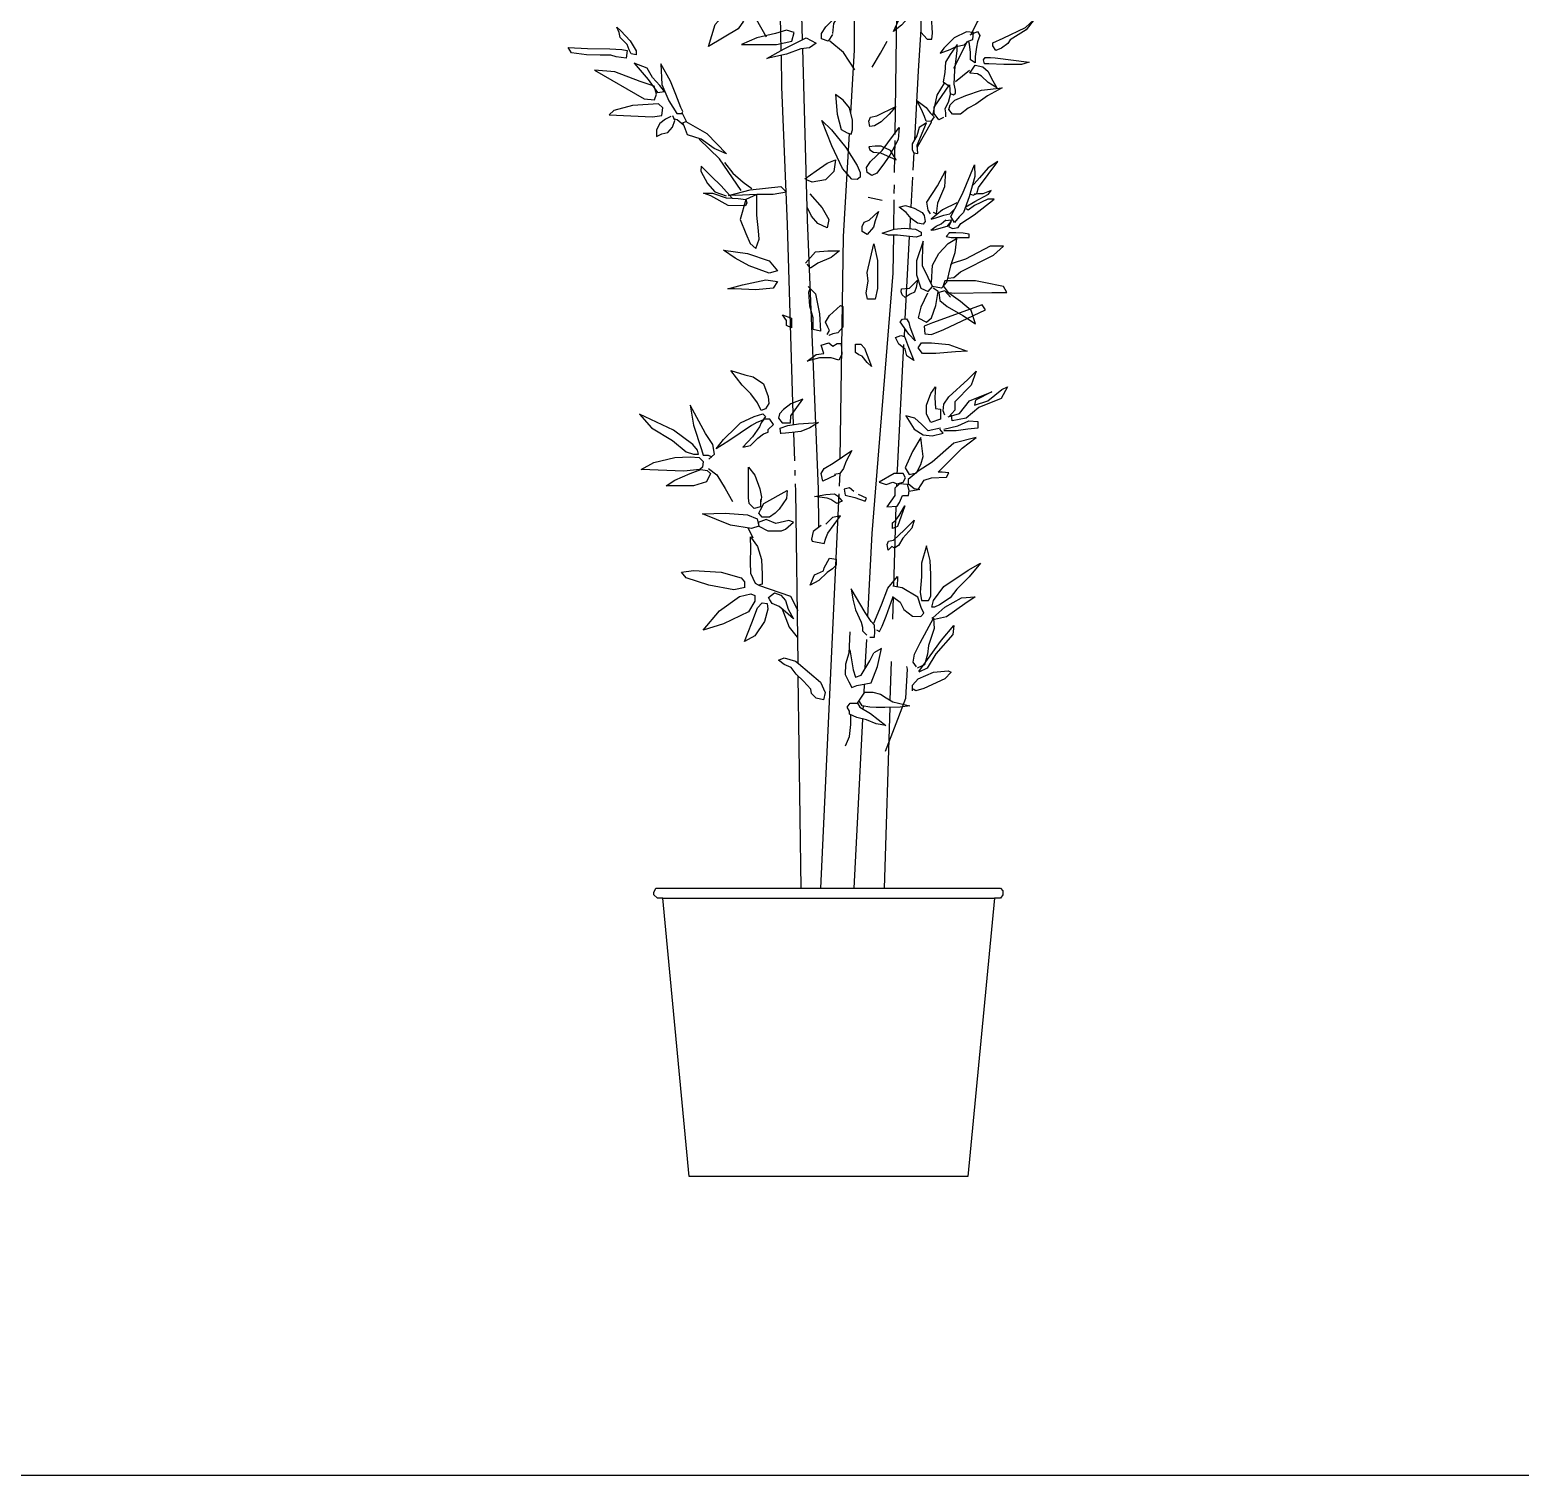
# Model space of a CAD drawing. Header units: millimetres. Extents: x 12377 to 30673, y 89761 to 101952.
# Drawn here: x 26673 to 27578, y 99607 to 100485 of the extents above; entities that cross this region are included whole.
import ezdxf

# ---------------------------------------------------------------- set-up
doc = ezdxf.new("R2010")
doc.units = ezdxf.units.MM
doc.layers.add('www.cad-blocks.net', color=7, linetype='Continuous')

# ---------------------------------------------------------------- blocks, each defined once
blk = doc.blocks.new('A$C700F253A')
at = {"linetype": 'ByBlock'}
blk.add_line((95.13, 169.12), (296.68, 169.12), dxfattribs=at)
for points in [[(172.6, 941.92), (174.17, 898.21), (179.94, 690.76)], [(167.2, 684.28), (163.75, 859.81)], [(236.41, 633.29), (237.72, 722.35), (247.82, 835.81), (247.89, 838.12)], [(209.42, 646.19), (211.65, 684.47), (211.65, 800.99)], [(158.25, 692.31), (148.69, 709.16), (141.6, 722.49)], [(253.45, 718.87), (252.03, 705.38), (252.03, 695.45), (255.94, 691.19), (258.78, 691.19), (259.14, 694.74), (258.43, 705.03), (256.29, 710.35), (253.45, 718.87)], [(282.53, 694.06), (286.07, 701.11), (294.5, 713.47), (298.08, 718.63)], [(123.02, 686.8), (127.02, 700.11), (134.34, 708.09), (139.68, 706.1), (144.34, 702.11), (141.01, 697.45), (123.02, 686.8)], [(198.35, 693.97), (195.69, 689.98), (191.69, 691.31), (191.69, 694.63), (194.36, 698.63), (199.02, 703.29), (204.35, 709.94), (199.02, 700.62), (198.35, 694.63), (198.35, 694.63)], [(244.92, 710.35), (248.48, 713.55), (251.68, 711.77), (251.68, 707.87), (246.35, 706.45), (240.31, 699.71), (235.33, 695.8), (238.53, 702.55), (241.73, 708.22), (244.92, 710.35)], [(67.2, 698.55), (69.62, 696.14), (75.36, 690.11), (78.98, 684.07), (78.98, 681.66), (75.96, 682.26), (74.75, 684.68), (73.54, 687.99), (69.32, 692.22), (68.71, 695.24), (67.2, 698.55)], [(304.97, 688.62), (301.06, 685.78), (297.51, 684.36), (295.73, 687.2), (295.73, 688.97), (302.13, 691.81), (315.63, 698.2), (320.96, 703.17), (315.99, 696.78), (306.39, 690.75), (304.97, 688.62)], [(143.05, 687.98), (164.37, 687.98), (173.7, 689.98), (175.03, 695.3), (170.37, 696.63), (163.71, 694.63), (152.38, 691.97), (143.05, 687.98)], [(158.38, 679.33), (169.04, 685.32), (182.36, 691.97), (188.36, 688.64), (184.36, 685.98), (179.03, 685.32), (170.37, 681.99), (158.38, 679.33)], [(211.84, 672.47), (205.09, 683.14), (196.65, 689.88)], [(222.52, 674.15), (227.58, 682.58), (231.52, 689.88)], [(252.03, 697.06), (250.3, 671.83), (248.1, 629.97)], [(284.04, 695.19), (279.77, 695.54), (272.31, 691.99), (265.91, 685.6), (263.78, 682.76), (269.82, 684.89), (273.38, 686.67), (278.35, 687.73), (280.84, 689.86), (283.68, 690.93), (284.04, 695.19)], [(272.01, 673.59), (280.44, 689.88)], [(281.9, 693.77), (286.52, 695.89), (287.94, 693.41), (286.52, 689.51), (285.81, 686.31), (285.1, 680.63), (285.1, 676.73), (282.26, 678.51), (282.26, 683.12), (281.55, 688.09), (281.19, 689.51)], [(37.6, 686.18), (49.38, 685.58), (62.97, 685.28), (70.22, 684.98), (73.54, 684.37), (72.94, 679.55), (66.9, 680.45), (63.58, 681.36), (57.23, 681.36), (48.78, 681.66), (39.71, 682.87), (37.6, 686.18)], [(174.72, 456.84), (170.99, 578.51), (167.63, 662.18), (167.26, 681.3)], [(180.09, 685.45), (182.98, 581.33), (189.62, 417.66), (189.86, 394.33)], [(269.8, 658.1), (271.93, 657.39), (272.99, 658.45), (272.99, 660.23), (272.28, 663.78), (272.64, 672.29), (274.06, 684.36), (274.06, 687.91), (269.8, 681.88), (266.95, 677.26), (266.6, 670.87), (265.53, 665.2), (269.01, 662.8)], [(293.25, 676.2), (290.76, 676.2), (290.05, 678.68), (291.11, 680.1), (294.31, 680.1), (297.15, 679.75), (317.76, 677.26), (313.14, 675.84), (302.48, 675.84), (293.25, 676.2)], [(53.61, 672.31), (83.81, 654.81), (90.16, 654.2), (91.37, 657.82), (89.86, 662.65), (81.4, 665.37), (65.99, 671.4), (53.61, 672.31)], [(77.77, 676.53), (86.23, 666.57), (91.97, 658.73), (96.2, 659.33), (93.48, 662.95), (88.95, 667.78), (85.63, 673.51), (77.77, 676.53)], [(94.08, 676.23), (94.69, 663.56), (98.92, 653.6), (103.75, 646.06), (106.77, 646.06), (107.38, 647.26), (106.17, 649.68), (103.15, 657.52), (99.82, 665.67), (94.08, 676.23)], [(273.1, 665.52), (281.53, 672.26)], [(286.47, 670.13), (281.85, 670.48), (281.85, 670.48), (285.04, 675.45), (289.66, 674.39), (292.86, 671.55), (294.99, 667.29), (298.19, 661.61), (292.86, 664.8), (288.95, 668.71), (286.47, 670.13)], [(259.29, 644.74), (261.85, 657.1), (266.35, 664.4)], [(265.86, 643.51), (263.02, 642.09), (260.17, 646), (260.17, 649.9), (262.31, 653.09), (269.41, 663.38), (269.77, 657.35), (268.7, 652.74), (266.57, 648.83), (266.92, 646.35), (266.92, 643.87), (266.92, 643.87)], [(280.78, 649.19), (276.16, 645.64), (271.19, 645.64), (269.06, 648.48), (269.77, 651.32), (272.61, 654.16), (279.36, 657), (288.95, 660.19), (301.39, 661.61), (292.51, 656.64), (285.4, 651.67), (280.78, 649.19)], [(200.12, 657.62), (201.18, 645.55), (203.67, 636.33), (207.22, 634.2), (209.71, 633.49), (210.42, 635.97), (210.42, 642.01), (208.64, 649.46), (204.73, 654.07), (200.12, 657.62)], [(249.51, 653.8), (255.2, 649.54), (257.69, 646.35), (260.17, 643.87), (258.04, 641.03), (255.2, 641.38), (254.13, 644.22), (252.36, 648.48), (249.51, 653.8)], [(62.67, 645.15), (88.95, 643.95), (94.69, 644.85), (95.29, 649.38), (92.57, 651.79), (76.87, 650.89), (65.39, 647.87), (62.67, 645.15)], [(100.14, 644.12), (96.82, 642.61), (93.5, 639.89), (91.38, 635.97), (91.38, 632.05), (94.7, 633.56), (98.33, 634.46), (101.05, 637.78), (102.56, 641.7), (101.24, 644.61)], [(109.76, 640.64), (107.22, 646.08)], [(227.83, 640.94), (223.92, 638.46), (221.08, 638.1), (220.37, 641.3), (221.43, 643.78), (225.34, 644.49), (236.71, 650.17), (232.8, 645.55), (227.83, 640.94), (227.83, 640.94)], [(107.58, 639.19), (103.95, 642.09), (102.5, 642.45)], [(109.26, 641.23), (121.88, 633.85), (133.88, 621.56), (126.5, 624.63), (118.5, 630.47), (110.19, 632.93), (108.34, 637.85), (107.42, 640.31), (109.26, 641.23)], [(213.26, 605.81), (210.06, 606.16), (204.38, 612.55), (197.98, 626.39), (191.94, 641.65), (197.63, 635.97), (206.51, 625.33), (213.26, 614.32), (215.04, 610.07), (215.04, 607.23), (213.26, 605.81)], [(229.96, 616.1), (225.34, 609.71), (222.14, 608.29), (219.3, 610.07), (218.95, 613.26), (221.43, 616.81), (228.54, 623.55), (238.84, 637.39), (238.13, 630.29), (233.16, 620.71), (229.96, 616.1)], [(246.66, 627.46), (246.66, 623.91), (247.73, 622.13), (250.21, 621.78), (249.86, 626.75), (255.54, 640.23), (250.92, 637.39), (249.5, 632.42), (246.66, 627.46)], [(250.04, 625.64), (258.48, 640.81), (258.71, 641.91)], [(142.81, 599.29), (129.74, 618.52), (117.39, 630.48)], [(203.03, 436.37), (205.05, 571.14), (208.7, 633.78)], [(224.28, 626.04), (220.37, 625.68), (221.08, 623.91), (223.21, 622.49), (227.47, 622.13), (237.07, 617.87), (233.51, 623.55), (227.83, 626.04), (224.28, 626.04)], [(236.07, 610.13), (236.36, 629.62)], [(132.68, 616.17), (137.68, 609.78), (144.07, 604.23), (149.35, 600.34)], [(181.46, 606.21), (188.5, 611.23), (195.04, 615.75), (200.07, 617.76), (199.07, 610.73), (194.04, 605.7), (185.99, 604.2), (182.47, 605.7)], [(247.69, 622.2), (247.13, 611.58)], [(281.83, 597.19), (283.77, 596.36), (285.98, 597.46), (287.09, 601.05), (298.7, 616.8), (292.89, 612.93), (287.64, 606.85), (284.32, 603.26), (283.49, 602.16)], [(137.4, 594.52), (130.73, 602.01), (124.62, 607.84), (118.5, 613.95), (118.22, 610.89), (122.39, 603.4), (126.84, 598.4), (133.79, 595.9), (133.79, 595.9)], [(246.9, 607.23), (245.94, 589.04)], [(257.84, 585.02), (256.42, 587.15), (255.71, 592.11), (262.1, 602.03), (267.06, 611.24), (266.35, 601.32), (262.1, 591.4), (261.39, 585.02), (259.67, 585.76)], [(275.2, 583.1), (272.43, 579.78), (270.22, 583.38), (272.71, 588.07), (277.41, 597.19), (284.6, 614.86), (284.87, 607.68), (281.28, 595.25), (277.96, 585.86), (275.2, 583.1)], [(135.18, 596.16), (148.26, 599.67), (166.87, 601.68), (170.39, 598.17), (162.35, 596.66), (152.28, 596.66), (139.21, 596.16), (135.79, 596.32)], [(235.89, 597.47), (235.96, 602.72)], [(279.34, 589.18), (284.87, 592.49), (293.17, 596.91), (294.83, 599.12), (289.58, 597.19), (286.81, 597.19), (284.32, 596.91)], [(145.46, 589.8), (134.9, 590.07), (124.34, 595.9), (119.89, 597.57), (125.45, 597.57), (133.79, 594.79), (141.01, 594.24), (145.74, 593.68), (146.29, 591.74), (145.46, 589.8)], [(145.74, 593.68), (142.22, 581.62), (145.74, 573.08), (148.25, 567.05), (151.77, 564.04), (153.79, 569.57), (153.28, 574.59), (152.28, 584.14), (152.28, 596.66), (145.74, 593.68)], [(184.48, 597.16), (192.02, 588.62), (196.05, 581.59), (195.04, 576.56), (189.51, 579.07), (185.48, 583.6), (182.97, 589.12)], [(228.42, 593.03), (219.9, 594.85)], [(235.56, 575.65), (235.83, 593.53)], [(253.98, 583.91), (254.59, 580.26), (253.37, 578.74), (250.02, 579.35), (246.07, 582.09), (243.03, 585.73), (238.77, 589.08), (242.72, 589.99), (247.89, 588.47), (252.76, 585.73), (253.98, 583.91)], [(273.81, 591.66), (265.24, 587.52), (258.33, 581.72), (261.65, 582.82), (266.07, 584.2), (269.67, 585.03), (272.71, 588.07)], [(270.49, 580.34), (268.84, 577.3), (271.32, 576.19), (274.64, 576.75), (276.3, 579.23), (284.32, 584.48), (296.49, 593.87), (292.62, 593.87), (284.6, 590), (280.73, 587.24), (279.62, 588.07)], [(223.3, 576.82), (219.34, 572.43), (216.27, 574.19), (216.27, 577.26), (217.59, 579.89), (220.66, 581.21), (226.37, 586.47), (224.18, 580.77), (223.3, 576.82)], [(245.6, 582.64), (245.25, 576.03)], [(267.18, 580.89), (270.49, 581.44), (270.22, 580.34), (267.73, 577.3), (259.99, 575.09), (258.05, 575.09), (261.37, 577.58), (264.41, 578.96), (267.18, 581.44)], [(219.85, 340.23), (222.4, 390.67), (235.17, 548.86), (235.51, 572.06)], [(228.42, 573.27), (235.72, 575.71), (242.11, 576.31), (248.81, 575.71), (252.15, 573.88), (252.15, 571.76), (249.11, 570.84), (245.15, 571.15), (237.85, 572.06), (232.38, 572.06), (228.42, 573.27)], [(245, 571.17), (242.36, 521.1)], [(269.39, 573.43), (267.45, 571.22), (270.49, 570.67), (276.85, 570.67), (281.28, 570.67), (281.28, 572.6), (277.68, 573.16), (273.26, 573.43), (269.11, 573.43)], [(132.16, 563), (146.75, 560.99), (159.83, 556.47), (164.86, 550.44), (159.83, 548.93), (147.76, 553.45), (139.21, 557.97), (132.16, 563)], [(181.96, 554.96), (188, 561.99), (195.55, 562.49), (202.59, 562.49), (197.56, 558.48), (189.51, 554.96), (184.98, 551.94), (182.97, 554.46)], [(225.76, 539.65), (224.3, 533.22), (219.62, 533.22), (218.74, 537.02), (219.91, 544.03), (219.32, 549.3), (223.42, 566.84), (225.76, 556.61), (225.76, 544.62), (225.76, 539.65)], [(253.47, 568.44), (249.45, 556.38), (249.45, 547.84), (251.96, 539.8), (256.49, 537.79), (259.01, 540.8), (256.49, 546.33), (252.97, 553.36), (252.97, 557.89), (253.47, 568.44)], [(258.5, 543.32), (259.01, 553.87), (263.03, 560.9), (268.56, 566.93), (273.59, 569.94), (272.59, 561.4), (270.07, 553.36), (267.56, 543.32), (264.54, 539.8), (259.01, 540.8)], [(268.56, 545.83), (272.08, 546.33), (276.11, 549.85), (296.23, 559.9), (302.27, 565.42), (294.22, 565.42), (279.13, 557.38), (271.08, 554.87), (270.07, 553.87)], [(134.68, 539.38), (143.73, 541.89), (157.82, 544.91), (164.86, 543.9), (162.35, 539.89), (151.78, 538.88), (138.7, 539.38), (134.68, 539.38)], [(245.62, 536.13), (242.4, 534.08), (240.64, 535.83), (240.06, 537.59), (240.35, 539.34), (242.69, 539.63), (245.03, 539.93), (250.01, 544.6), (249.13, 540.22), (248.25, 537.3), (245.62, 536.13)], [(285.16, 544.32), (275.61, 544.32), (266.55, 544.32), (265.55, 541.31), (268.56, 537.29), (272.59, 536.78), (295.22, 537.29), (304.28, 537.29), (302.27, 540.8), (290.19, 543.32), (285.16, 544.32)], [(183.47, 540.89), (188, 536.37), (190.52, 524.31), (191.02, 513.76), (186.49, 514.76), (186.49, 521.8), (184.48, 528.83), (183.98, 537.37), (184.67, 539.69)], [(255.99, 536.78), (251.96, 528.24), (250.45, 521.71), (255.48, 519.2), (258.5, 521.71), (261.02, 529.25), (262.53, 537.79), (259.51, 539.8)], [(270.07, 534.27), (266.55, 538.29), (263.03, 537.29), (263.53, 532.26), (268.06, 528.74), (277.62, 523.22), (285.16, 518.19), (282.65, 526.23), (276.11, 531.76), (267.56, 537.79)], [(195.04, 511.64), (196.55, 514.15), (195.54, 516.16), (194.03, 519.17), (196.55, 523.19), (203.09, 529.22), (204.6, 528.72), (204.6, 516.16), (201.58, 512.64), (198.56, 512.14), (196.05, 511.13), (196.05, 511.13)], [(259.01, 518.7), (253.98, 516.69), (254.48, 512.16), (258.5, 511.66), (266.05, 514.68), (291.2, 526.74), (289.19, 529.75), (259.01, 518.7)], [(167.88, 523.69), (173.41, 521.68), (173.41, 515.65), (170.39, 517.16), (170.39, 520.18), (167.88, 523.69)], [(241.81, 515.95), (239.47, 519.46), (240.94, 520.92), (243.28, 521.22), (244.74, 518.88), (245.33, 516.25), (248.55, 507.77), (244.74, 511.86), (241.81, 515.95)], [(238.59, 505.72), (236.55, 509.82), (239.77, 510.98), (242.11, 510.4), (243.28, 507.18), (244.45, 503.97), (247.67, 495.78), (243.57, 498.71), (242.4, 502.8), (238.59, 505.72)], [(242.07, 515.6), (241.8, 510.48)], [(182.97, 495.56), (188.5, 499.58), (193.03, 500.08), (191.52, 505.1), (196.05, 506.61), (198.56, 504.6), (201.08, 506.11), (203.59, 506.11), (204.09, 499.58), (202.08, 496.06), (197.56, 497.57), (190.51, 497.57), (182.97, 495.56)], [(212.3, 500.77), (212.3, 505.74), (215.52, 505.74), (217.86, 503.4), (221.96, 492.29), (219.32, 494.63), (216.4, 498.43), (214.35, 499.3), (212.3, 500.77)], [(241.54, 505.57), (237.53, 429.45), (237.46, 427.27)], [(252.97, 500.11), (250.45, 503.62), (252.47, 506.64), (258.5, 506.64), (269.07, 505.63), (280.13, 501.61), (273.09, 501.11), (261.02, 500.11), (252.97, 500.11)], [(157.64, 466.48), (155.01, 465.5), (152.71, 470.09), (148.76, 475.68), (143.5, 480.93), (136.59, 489.8), (145.14, 487.17), (150.08, 485.86), (156.33, 481.59), (159.28, 474.04), (159.61, 469.77), (157.64, 466.48)], [(266.53, 462.74), (265.53, 465.25), (266.03, 469.27), (269.05, 473.79), (280.62, 484.34), (285.65, 489.37), (282.63, 480.83), (272.57, 470.78), (272.57, 465.75), (269.05, 461.73), (269, 461.89)], [(173.1, 469.44), (168.49, 466.15), (166.19, 463.53), (165.53, 460.9), (167.83, 457.94), (172.77, 457.94), (173.1, 462.21), (180.33, 472.39), (173.1, 469.44)], [(261, 479.82), (260.5, 473.29), (261, 466.76), (264.02, 466.26), (264.02, 460.23), (257.98, 458.22), (255.47, 463.24), (255.47, 468.77), (257.98, 475.8), (261, 479.82)], [(268.54, 461.73), (275.59, 463.74), (281.62, 471.28), (295.2, 476.81), (285.14, 471.78), (284.64, 468.77), (292.69, 471.28), (301.24, 478.31), (304.76, 479.82), (300.74, 472.79), (287.16, 467.26), (279.61, 460.73), (271.06, 459.22), (270.56, 462.74)], [(109.46, 440.32), (113.87, 438.85), (116.82, 438.85), (116.33, 441.3), (113.38, 444.73), (101.61, 453.55), (81, 463.35), (88.36, 455.02), (101.12, 447.18), (109.46, 440.32)], [(123.2, 435.91), (126.63, 438.85), (125.65, 444.73), (121.23, 451.59), (111.91, 468.74), (113.87, 456.49), (118.78, 441.79), (119.76, 438.36), (122.7, 438.36), (124.91, 437.38)], [(142.51, 457.94), (150.74, 461.88), (156, 463.53), (157.64, 461.88), (156, 459.58), (152.38, 458.27), (149.09, 456.3), (135.28, 447.1), (127.72, 442.18), (131.99, 447.76), (139.88, 455.31), (142.51, 457.94)], [(264.02, 454.7), (256.47, 453.19), (252.45, 457.21), (248.42, 460.73), (242.89, 462.24), (247.92, 454.2), (253.45, 450.68), (258.99, 450.18), (265.53, 451.69), (263.51, 454.2)], [(159.28, 454), (162.57, 456.96), (160.27, 460.24), (156.65, 460.24), (155.01, 457.94), (154.02, 455.64), (149.75, 449.4), (143.83, 443.16), (148.43, 444.15), (153.04, 448.75), (156.33, 451.37), (159.28, 452.36), (159.28, 454)], [(166.85, 451.37), (166.52, 454.66), (171.12, 456.3), (177.7, 457.28), (189.87, 458.27), (184.61, 454.99), (179.02, 452.69), (173.75, 452.03), (169.81, 451.7), (166.85, 451.4)], [(266.03, 454.2), (274.58, 456.21), (281.12, 459.22), (286.65, 458.72), (286.65, 454.7), (280.62, 454.2), (273.57, 453.19), (268.04, 453.19), (266.03, 453.19)], [(175.39, 434.81), (174.86, 452.17)], [(251.94, 449.17), (246.91, 440.63), (242.39, 430.58), (244.9, 426.56), (249.43, 427.57), (251.94, 432.59), (253.45, 437.62), (252.45, 445.66), (251.94, 449.17)], [(244.9, 416.52), (250.44, 417.52), (253.96, 423.05), (258.48, 424.55), (267.54, 425.06), (269.05, 427.57), (265.02, 428.07), (262.51, 428.07), (265.53, 431.09), (277.1, 442.64), (285.65, 449.17), (272.07, 445.66), (258.99, 434.1), (250.44, 428.57), (244.4, 423.55), (244.4, 421.04), (247.92, 418.02), (251.44, 417.52)], [(117.31, 436.89), (119.76, 434.44), (119.27, 431.01), (117.8, 429.54), (107.99, 428.56), (81.98, 429.54), (89.83, 433.95), (102.59, 436.89), (111.91, 437.38), (117.31, 436.89)], [(200.07, 426.21), (192.38, 422.6), (191.48, 427.11), (193.28, 430.28), (198.71, 433.44), (210.01, 441.11), (206.4, 434.34), (205.04, 430.28), (202.78, 427.11), (199.61, 426.66)], [(122.21, 429.05), (124.18, 427.09), (121.72, 422.19), (113.87, 419.74), (106.02, 419.74), (97.19, 419.74), (102.59, 423.17), (111.91, 427.09), (118.29, 429.54), (122.21, 429.05)], [(122.99, 430.31), (128.03, 426.4), (133.07, 418), (137.55, 410.17)], [(154.59, 411.41), (154.59, 406.99), (150.67, 406.01), (147.73, 408.96), (147.24, 412.39), (147.24, 431.01), (151.16, 426.11), (154.1, 417.78), (155.09, 412.88), (154.59, 409.2)], [(175.66, 425.88), (175.56, 429.17)], [(202.64, 419.44), (202.84, 423.71), (202.9, 427.28)], [(237.63, 420.94), (241.25, 421.85), (242.61, 424.56), (241.25, 427.27), (235.82, 427.27), (226.78, 421.85), (230.85, 420.49), (234.92, 421.85), (237.63, 420.94)], [(163.43, 403.07), (159.99, 400.62), (155.58, 400.62), (153.61, 403.07), (154.59, 405.03), (156.56, 408.96), (170.78, 416.8), (170.29, 411.9), (165.88, 405.52), (163.43, 403.07)], [(177.41, 311.9), (175.96, 416.36), (175.82, 420.86)], [(211.37, 416.28), (208.66, 418.53), (205.49, 417.63), (205.94, 414.02), (211.82, 412.66), (218.15, 410.41), (219.06, 412.21), (214.08, 414.47)], [(240.8, 413.72), (244.41, 413.72), (244.87, 416.88), (243.96, 420.49), (238.99, 420.94), (236.28, 418.23), (236.28, 413.72), (231.3, 406.94), (237.63, 407.4), (238.99, 409.65), (240.8, 413.72)], [(237.27, 421.06), (237.22, 419.17)], [(201.42, 413.57), (204.14, 410.41), (200.97, 409.05), (197.35, 411.31), (195.09, 412.21), (187.41, 413.11), (194.19, 414.47), (199.61, 414.92), (201.42, 413.57)], [(191.17, 175.1), (202.43, 414.92)], [(213.18, 415.82), (213.14, 415.83)], [(242.27, 407.57), (237.82, 394.94), (234.77, 393.77), (234.77, 397.28), (236.88, 398.91), (238.76, 401.72), (242.27, 407.57)], [(153.61, 395.23), (149.2, 393.76), (136.44, 395.72), (119.27, 402.58), (133.01, 403.07), (146.74, 402.09), (152.63, 399.64), (153.61, 395.23)], [(153.61, 395.23), (159.01, 392.29), (167.35, 392.29), (169.8, 393.27), (174.71, 397.68), (171.77, 398.66), (163.92, 396.7), (158.03, 399.15), (153.12, 397.44), (153.61, 395.23)], [(191.48, 395.5), (186.5, 391.89), (185.6, 387.37), (186.05, 386.02), (193.28, 384.66), (194.19, 387.83), (195.55, 390.99), (203.23, 401.37), (198.26, 400.47), (194.19, 396.41), (194.19, 396.41)], [(234.31, 382.77), (232.2, 380.66), (231.49, 383.94), (232.43, 386.05), (235.48, 386.75), (241.8, 392.83), (247.89, 398.91), (246.49, 394), (241.1, 387.92), (238.52, 383.47), (236.18, 382.07), (235.82, 382.08), (234.31, 382.77)], [(236.85, 407.34), (235.36, 358.58)], [(147.1, 394), (149.9, 388.13)], [(148.5, 388.69), (152.7, 382.81), (155.23, 374.98), (155.51, 365.75), (155.51, 359.88), (153.27, 359.32), (151.58, 360.43), (148.78, 366.31), (148.5, 373.58), (148.78, 381.69), (148.5, 388.69)], [(193.28, 369.76), (196.45, 375.63), (200.52, 375.18), (200.52, 371.57), (198.26, 369.31), (195.09, 367.05), (190.12, 362.08), (184.69, 359.37), (187.41, 365.7), (192.83, 367.95), (193.28, 369.76)], [(258.69, 345.87), (259.74, 350.09), (266.07, 358.52), (280.84, 368.53), (288.22, 372.74), (281.37, 364.31), (273.98, 356.94), (269.76, 351.67), (263.43, 347.46), (260.27, 345.87), (258.69, 345.87)], [(145.3, 357.89), (138.43, 356.42), (123.22, 359.36), (109.48, 363.77), (106.54, 367.2), (113.9, 368.18), (130.58, 367.2), (142.84, 363.77), (144.81, 361.32), (144.81, 357.89)], [(223.47, 336.21), (228.16, 347.45), (231.91, 357.44), (237.85, 364.62), (237.54, 358.07)], [(119.79, 331.92), (129.6, 343.68), (141.86, 352.5), (148.73, 353.97), (151.18, 352.99), (151.18, 349.56), (147.26, 343.19), (132.05, 335.84), (119.79, 331.92)], [(153.27, 359.32), (172.87, 352.6), (177.35, 343.93)], [(159.43, 351.76), (163.07, 354.56), (166.99, 353.16), (169.79, 350.09), (171.47, 344.77), (174.55, 338.9), (169.79, 343.09), (165.87, 346.45), (161.67, 348.13), (160.27, 350.36), (159.43, 351.76)], [(220.97, 327.78), (223.78, 327.78), (224.1, 330.9), (223.78, 334.96), (221.91, 337.15), (218.16, 342.77), (209.71, 357.13), (210.65, 350.88), (212.22, 344.33), (215.65, 336.83), (216.59, 333.71), (216.59, 331.53), (219.09, 329.03)], [(234.77, 352.39), (239.46, 348.95), (241.64, 344.58), (246.96, 340.52), (251.96, 340.21), (253.84, 342.39), (252.27, 345.83), (250.08, 352.07), (240.71, 357.69), (235.08, 358.63)], [(144.81, 325.06), (149.22, 336.33), (152.66, 345.64), (155.6, 348.58), (158.54, 348.09), (159.03, 344.66), (157.07, 337.31), (151.18, 328.49), (144.81, 325.06)], [(167.55, 345.33), (172.03, 333.86), (176.79, 327.71)], [(225.03, 332.15), (226.91, 331.21), (228.47, 334.34), (230.97, 340.58), (235.04, 351.82)], [(235.16, 352.1), (234.75, 338.59)], [(259.21, 339.55), (266.6, 345.87), (276.62, 351.67), (285.06, 352.2), (278.73, 347.98), (267.65, 340.08), (260.27, 338.5), (258.69, 339.55)], [(249.46, 309.61), (247.27, 312.42), (248.21, 317.42), (251.65, 324.28), (259.78, 339.27), (260.09, 333.03), (256.65, 322.72), (256.02, 317.42), (254.15, 310.86), (250.08, 308.98), (250, 308.92)], [(208.83, 330.87), (208.18, 317.87)], [(218.27, 308.98), (219.14, 326.24)], [(250.87, 306.84), (264.61, 325.95), (271.96, 334.77), (271.47, 329.38), (261.17, 317.62), (255.77, 308.8), (250.87, 306.35)], [(208.78, 319.97), (206.28, 311.23), (205.96, 304.98), (208.15, 300.61), (210.03, 297.18), (213.15, 298.43), (221.91, 299.99), (225.66, 309.98), (228.16, 320.91), (223.47, 318.1)], [(208.78, 319.97), (210.97, 307.79), (212.22, 303.42), (215.65, 304.67), (220.97, 313.41), (223.47, 318.1)], [(176.23, 305.32), (173.28, 309.24), (168.87, 311.2), (165.43, 313.65), (168.87, 315.12), (175.74, 313.16), (177.7, 311.69), (190.95, 300.42), (193.89, 294.05), (192.91, 289.64), (188.49, 290.62), (185.55, 293.56), (185.06, 296.01), (180.64, 300.91), (176.23, 305.32)], [(230.49, 258.44), (236.99, 275.19), (240.76, 284.77), (242.81, 290.58), (243.84, 308.36), (243.46, 309.86)], [(233.96, 312.92), (233.24, 289.5)], [(179.32, 175.1), (177.52, 304.03)], [(217.5, 293.73), (217.78, 299.25)], [(246.94, 295.07), (246.94, 298.5), (250.38, 302.43), (259.7, 306.35), (268.53, 307.33), (270.49, 306.35), (266.57, 302.43), (253.81, 296.54), (248.91, 295.07), (247.43, 296.05)], [(213.51, 287.68), (217.88, 294.31), (222.89, 294.31), (227.58, 293.06), (231.01, 290.87), (235.08, 288.38), (245.4, 285.88), (239.46, 285.25), (230.08, 284.94), (224.76, 284.94), (221.01, 285.25), (216.32, 285.88), (214.76, 288.69)], [(208.61, 282.78), (207.14, 285.23), (209.1, 287.68), (213.51, 287.68), (214.99, 285.23), (221.36, 281.31), (230.69, 273.96), (224.8, 274.94), (218.91, 277.39), (213.02, 278.86), (208.61, 280.82), (208.61, 282.78)], [(217.01, 283.99), (217.1, 285.77)], [(233.11, 285.04), (229.74, 175.1)], [(206.2, 261.68), (208.65, 267.38), (209.46, 274.71), (209.46, 280.42)], [(211.51, 175.1), (216.7, 277.94)]]:
    blk.add_lwpolyline(points, dxfattribs=at)
for points in [[(252.36, 350.09), (253.94, 350.09), (256.58, 350.09), (258.16, 352.72), (258.16, 365.89), (257.63, 374.32), (255.52, 383.28), (252.36, 372.74), (252.36, 364.31), (251.6, 354.98), (252.36, 350.09)], [(95.13, 169.12), (92, 169.12), (89.71, 171.02), (89.71, 172.49), (91.02, 175.1), (300.43, 175.1), (301.93, 173.61), (301.93, 171.77), (301.93, 171.04), (300.32, 169.12), (296.68, 169.12), (280.55, 0), (111.25, 0)]]:
    blk.add_lwpolyline(points, close=True, dxfattribs=at)
blk = doc.blocks.new('FORMAT')
at = {"layer": 'www.cad-blocks.net', "color": 155, "true_color": 0x546d8e}
blk.add_line((13495.8, 99606.82), (30672.75, 99606.82), dxfattribs=at)

msp = doc.modelspace()

# ---------------------------------------------------------------- block references
msp.add_blockref('A$C700F253A', (26962.27, 99788.45))
at = {"layer": 'www.cad-blocks.net'}
msp.add_blockref('FORMAT', (0, 0), dxfattribs=at)

doc.saveas('drawing.dxf')
